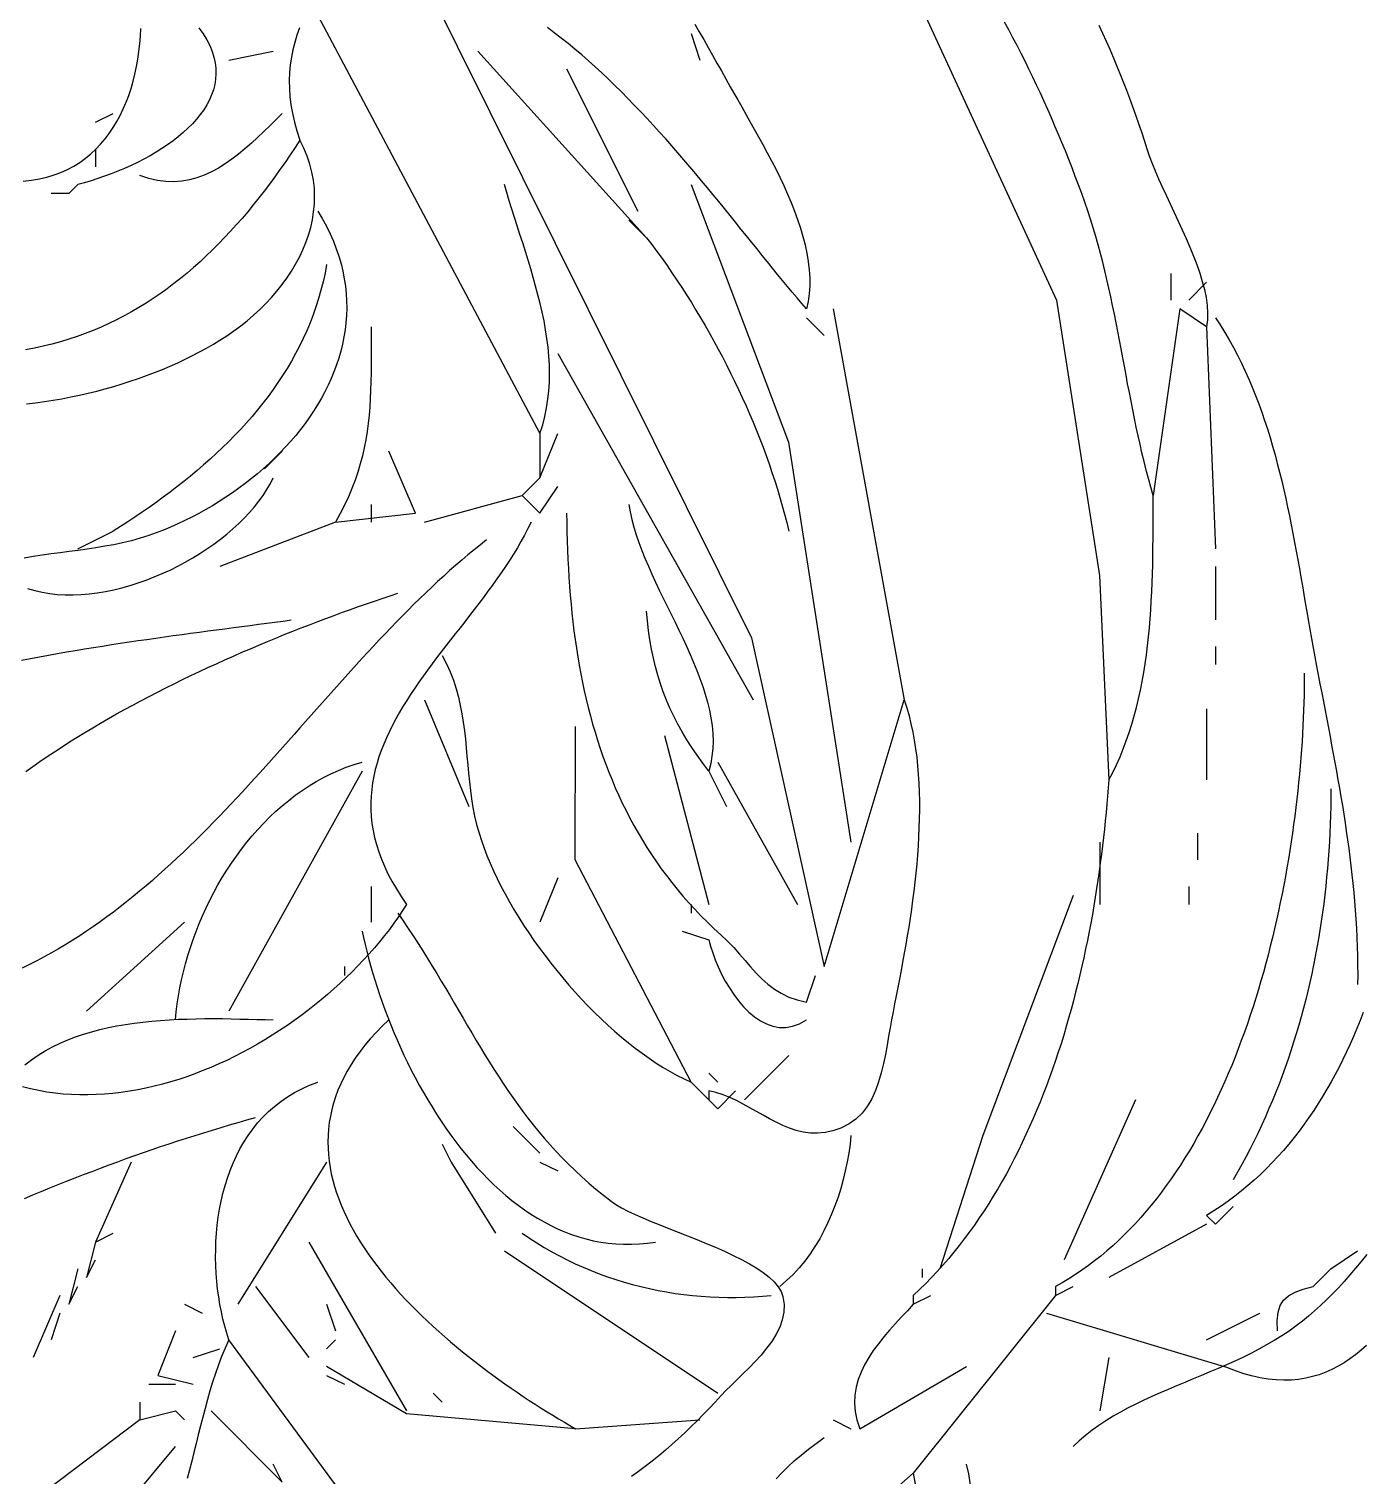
# Model space of a CAD drawing. Header units: millimetres. Extents: x 39 to 722, y 30 to 846.
# Drawn here: x 455 to 605, y 522.1 to 684.8 of the extents above; entities that cross this region are included whole.
import ezdxf

# ---------------------------------------------------------------- set-up
doc = ezdxf.new("R2010")
doc.units = ezdxf.units.MM
doc.layers.add('0_0_0', color=3, linetype='Continuous')

msp = doc.modelspace()

# ---------------------------------------------------------------- linework, layer by layer
at = {"layer": '0_0_0'}
for points in [[(542.52, 715.34), (570.63, 654.34), (575.48, 623.34), (576.52, 600.34), (576.97, 601.19), (577.4, 602.05), (577.79, 602.93), (578.16, 603.83), (578.5, 604.74), (578.82, 605.66), (579.12, 606.6), (579.39, 607.54), (579.65, 608.5), (579.88, 609.47), (580.09, 610.45), (580.28, 611.43), (580.46, 612.42), (580.61, 613.42), (580.76, 614.43), (580.88, 615.43), (580.99, 616.45), (581.09, 617.46), (581.18, 618.48), (581.25, 619.49), (581.31, 620.51), (581.36, 621.52), (581.41, 622.53), (581.44, 623.54), (581.47, 624.55), (581.49, 625.55), (581.5, 626.55), (581.51, 627.53), (581.52, 628.52), (581.52, 629.49), (581.52, 630.45), (581.52, 631.4), (581.52, 632.34)], [(499.52, 690.34), (536.32, 616.34), (544.52, 579.34), (553.52, 609.34), (553.8, 608.46), (554.05, 607.57), (554.27, 606.66), (554.46, 605.73), (554.63, 604.8), (554.78, 603.85), (554.91, 602.89), (555.01, 601.93), (555.09, 600.95), (555.15, 599.97), (555.19, 598.98), (555.21, 597.98), (555.22, 596.98), (555.2, 595.97), (555.17, 594.95), (555.13, 593.94), (555.07, 592.92), (554.99, 591.9), (554.91, 590.88), (554.81, 589.86), (554.7, 588.84), (554.58, 587.83), (554.45, 586.81), (554.31, 585.8), (554.16, 584.79), (554.01, 583.79), (553.85, 582.8), (553.68, 581.81), (553.51, 580.83), (553.33, 579.85), (553.16, 578.89), (552.98, 577.93), (552.8, 576.99), (552.61, 576.06), (552.43, 575.14), (552.25, 574.24), (552.08, 573.34), (551.91, 572.45), (551.75, 571.5), (551.58, 570.5), (551.39, 569.46), (551.17, 568.42), (550.92, 567.38), (550.62, 566.36), (550.27, 565.38), (549.85, 564.45), (549.35, 563.6), (548.76, 562.83), (548.08, 562.17), (547.3, 561.63), (546.37, 561.17), (545.48, 560.85), (544.61, 560.66), (543.77, 560.58), (542.95, 560.6), (542.15, 560.7), (541.37, 560.89), (540.6, 561.15), (539.85, 561.46), (539.1, 561.82), (538.36, 562.21), (537.62, 562.62), (536.88, 563.04), (536.15, 563.46), (535.4, 563.87), (534.65, 564.26), (533.89, 564.61), (533.12, 564.92), (532.33, 565.16), (531.52, 565.34), (531.52, 564.34), (532.52, 563.34), (534.52, 565.34)], [(487.52, 686.34), (512.52, 639.34), (512.83, 640.29), (513.08, 641.25), (513.27, 642.21), (513.42, 643.17), (513.53, 644.14), (513.59, 645.11), (513.6, 646.09), (513.58, 647.06), (513.52, 648.04), (513.43, 649.03), (513.31, 650.01), (513.16, 651), (512.98, 651.98), (512.77, 652.96), (512.55, 653.95), (512.3, 654.93), (512.04, 655.91), (511.77, 656.89), (511.48, 657.86), (511.19, 658.84), (510.89, 659.8), (510.58, 660.77), (510.27, 661.73), (509.96, 662.68), (509.66, 663.63), (509.36, 664.57), (509.07, 665.5), (508.79, 666.43), (508.52, 667.34)], [(529.94, 685.39), (530.44, 684.52), (530.95, 683.65), (531.45, 682.77), (531.95, 681.89), (532.44, 681.01), (532.94, 680.13), (533.43, 679.24), (533.93, 678.34), (534.34, 677.61), (534.77, 676.85), (535.22, 676.07), (535.68, 675.26), (536.15, 674.43), (536.63, 673.58), (537.12, 672.71), (537.61, 671.83), (538.09, 670.92), (538.57, 670.01), (539.05, 669.09), (539.51, 668.15), (539.95, 667.21), (540.38, 666.26), (540.78, 665.31), (541.16, 664.35), (541.51, 663.4), (541.83, 662.44), (542.11, 661.49), (542.36, 660.54), (542.56, 659.6), (542.72, 658.67), (542.83, 657.75), (542.88, 656.84), (542.88, 655.94), (542.83, 655.06), (542.71, 654.19), (542.52, 653.34), (542, 653.95), (541.46, 654.58), (540.92, 655.22), (540.38, 655.88), (539.82, 656.55), (539.26, 657.23), (538.69, 657.93), (538.12, 658.64), (537.54, 659.36), (536.95, 660.09), (536.35, 660.83), (535.75, 661.58), (535.14, 662.33), (534.53, 663.09), (533.91, 663.86), (533.28, 664.63), (532.65, 665.41), (532.01, 666.19), (531.36, 666.98), (530.71, 667.76), (530.05, 668.55), (529.38, 669.33), (528.71, 670.12), (528.04, 670.9), (527.36, 671.69), (526.67, 672.47), (525.97, 673.24), (525.28, 674.01), (524.57, 674.77), (523.86, 675.53), (523.14, 676.28), (522.42, 677.02), (521.7, 677.76), (520.96, 678.48), (520.23, 679.19), (519.48, 679.89), (518.74, 680.58), (517.98, 681.26), (517.22, 681.92), (516.46, 682.57), (515.69, 683.2), (514.92, 683.81), (514.14, 684.41), (513.36, 684.99)], [(575.41, 685.27), (575.82, 684.37), (576.23, 683.47), (576.63, 682.57), (577.02, 681.66), (577.4, 680.74), (577.78, 679.82), (578.14, 678.9), (578.51, 677.97), (578.86, 677.04), (579.2, 676.1), (579.54, 675.16), (579.87, 674.21), (580.19, 673.26), (580.5, 672.31), (580.81, 671.34), (581.07, 670.55), (581.39, 669.72), (581.74, 668.86), (582.13, 667.97), (582.54, 667.06), (582.97, 666.12), (583.42, 665.17), (583.88, 664.2), (584.34, 663.22), (584.79, 662.24), (585.23, 661.25), (585.66, 660.27), (586.06, 659.29), (586.43, 658.32), (586.76, 657.37), (587.05, 656.43), (587.29, 655.51), (587.48, 654.61), (587.6, 653.74), (587.65, 652.91), (587.63, 652.11), (587.52, 651.34), (584.52, 653.34), (581.52, 632.34), (581.25, 633.3), (580.99, 634.25), (580.73, 635.21), (580.49, 636.18), (580.26, 637.14), (580.04, 638.11), (579.82, 639.07), (579.62, 640.05), (579.42, 641.02), (579.22, 641.99), (579.03, 642.97), (578.84, 643.94), (578.65, 644.92), (578.47, 645.9), (578.29, 646.88), (578.11, 647.85), (577.92, 648.83), (577.74, 649.81), (577.55, 650.79), (577.36, 651.77), (577.16, 652.75), (576.96, 653.73), (576.76, 654.7), (576.54, 655.68), (576.32, 656.66), (576.09, 657.63), (575.85, 658.6), (575.6, 659.57), (575.34, 660.54), (575.07, 661.5), (574.78, 662.47), (574.48, 663.43), (574.16, 664.39), (573.83, 665.34), (573.48, 666.32), (573.13, 667.29), (572.76, 668.25), (572.4, 669.21), (572.02, 670.16), (571.64, 671.11), (571.26, 672.05), (570.87, 672.98), (570.47, 673.92), (570.07, 674.84), (569.66, 675.77), (569.25, 676.68), (568.83, 677.6), (568.4, 678.5), (567.97, 679.41), (567.54, 680.31), (567.1, 681.2), (566.65, 682.09), (566.2, 682.97), (565.74, 683.85), (565.28, 684.73), (564.81, 685.6)], [(454.39, 667.7), (455.32, 667.81), (456.2, 667.96), (457.05, 668.16), (457.86, 668.41), (458.63, 668.7), (459.37, 669.04), (460.08, 669.41), (460.75, 669.83), (461.38, 670.29), (461.99, 670.78), (462.55, 671.31), (463.09, 671.87), (463.59, 672.46), (464.06, 673.09), (464.5, 673.74), (464.91, 674.42), (465.29, 675.12), (465.64, 675.84), (465.96, 676.59), (466.25, 677.36), (466.51, 678.15), (466.74, 678.95), (466.94, 679.76), (467.12, 680.6), (467.27, 681.44), (467.39, 682.29), (467.49, 683.15), (467.56, 684.02), (467.6, 684.89)], [(474.13, 684.95), (474.62, 684.28), (475.03, 683.62), (475.37, 682.97), (475.64, 682.32), (475.84, 681.68), (475.98, 681.04), (476.06, 680.42), (476.07, 679.8), (476.03, 679.19), (475.93, 678.59), (475.78, 678), (475.58, 677.42), (475.33, 676.85), (475.03, 676.3), (474.69, 675.75), (474.3, 675.21), (473.88, 674.69), (473.42, 674.17), (472.92, 673.67), (472.39, 673.19), (471.83, 672.72), (471.24, 672.26), (470.63, 671.81), (469.99, 671.38), (469.33, 670.97), (468.65, 670.57), (467.95, 670.19), (467.24, 669.82), (466.51, 669.47), (465.77, 669.14), (465.03, 668.83), (464.28, 668.53), (463.53, 668.26), (462.77, 668), (462.02, 667.76), (461.27, 667.54), (460.52, 667.34), (459.52, 666.34), (458.52, 666.34), (457.52, 666.34)], [(485.45, 684.96), (485.17, 684.14), (484.93, 683.32), (484.72, 682.49), (484.56, 681.65), (484.43, 680.79), (484.35, 679.93), (484.31, 679.05), (484.33, 678.15), (484.39, 677.23), (484.5, 676.3), (484.67, 675.35), (484.9, 674.37), (485.18, 673.37), (485.52, 672.34)], [(529.52, 684.34), (530.52, 681.34)], [(477.52, 681.34), (482.52, 682.34)], [(505.52, 682.34), (524.52, 661.34), (522.52, 663.34)], [(515.52, 680.34), (523.52, 664.34)], [(462.52, 674.34), (464.52, 675.34)], [(483.52, 675.34), (482.84, 674.67), (482.15, 673.98), (481.46, 673.31), (480.76, 672.64), (480.05, 671.98), (479.33, 671.36), (478.6, 670.75), (477.86, 670.19), (477.11, 669.66), (476.34, 669.18), (475.55, 668.76), (474.75, 668.39), (473.93, 668.09), (473.08, 667.86), (472.22, 667.71), (471.33, 667.64), (470.42, 667.67), (469.48, 667.79), (468.52, 668.01), (467.52, 668.34)], [(454.77, 642.67), (455.76, 642.79), (456.76, 642.92), (457.75, 643.07), (458.74, 643.24), (459.73, 643.43), (460.71, 643.64), (461.68, 643.86), (462.65, 644.09), (463.61, 644.35), (464.56, 644.62), (465.5, 644.9), (466.43, 645.2), (467.36, 645.51), (468.27, 645.84), (469.16, 646.18), (470.05, 646.54), (470.91, 646.9), (471.77, 647.28), (472.61, 647.68), (473.43, 648.08), (474.23, 648.5), (475.01, 648.93), (475.78, 649.36), (476.52, 649.81), (477.31, 650.32), (478.09, 650.86), (478.85, 651.42), (479.59, 652.01), (480.3, 652.63), (481, 653.27), (481.67, 653.94), (482.31, 654.63), (482.92, 655.33), (483.5, 656.07), (484.05, 656.81), (484.56, 657.58), (485.03, 658.37), (485.46, 659.17), (485.85, 659.98), (486.19, 660.81), (486.49, 661.65), (486.73, 662.51), (486.93, 663.37), (487.06, 664.25), (487.15, 665.13), (487.17, 666.02), (487.14, 666.91), (487.04, 667.81), (486.87, 668.71), (486.64, 669.62), (486.34, 670.53), (485.97, 671.44), (485.52, 672.34), (484.97, 671.5), (484.41, 670.66), (483.85, 669.83), (483.27, 669.01), (482.69, 668.2), (482.1, 667.39), (481.5, 666.6), (480.89, 665.82), (480.27, 665.05), (479.65, 664.28), (479.01, 663.53), (478.36, 662.8), (477.71, 662.07), (477.04, 661.36), (476.37, 660.66), (475.68, 659.98), (474.98, 659.31), (474.28, 658.65), (473.56, 658.01), (472.83, 657.38), (472.09, 656.78), (471.34, 656.19), (470.58, 655.61), (469.8, 655.05), (469.01, 654.52), (468.21, 654), (467.4, 653.5), (466.58, 653.01), (465.74, 652.55), (464.89, 652.11), (464.03, 651.69), (463.15, 651.29), (462.26, 650.92), (461.36, 650.56), (460.44, 650.23), (459.51, 649.92), (458.56, 649.64), (457.6, 649.38), (456.63, 649.14), (455.64, 648.93), (454.63, 648.74)], [(462.52, 671.34), (462.52, 669.34)], [(529.52, 667.34), (540.5, 638.34), (547.52, 593.34)], [(487.52, 664.34), (488.03, 663.5), (488.49, 662.65), (488.91, 661.8), (489.28, 660.95), (489.61, 660.1), (489.9, 659.26), (490.14, 658.41), (490.34, 657.57), (490.51, 656.73), (490.63, 655.9), (490.72, 655.07), (490.77, 654.24), (490.78, 653.42), (490.75, 652.6), (490.69, 651.79), (490.6, 650.98), (490.47, 650.18), (490.31, 649.38), (490.12, 648.59), (489.89, 647.81), (489.64, 647.03), (489.35, 646.27), (489.04, 645.51), (488.7, 644.76), (488.33, 644.02), (487.93, 643.29), (487.51, 642.56), (487.06, 641.85), (486.59, 641.15), (486.1, 640.46), (485.58, 639.78), (485.04, 639.11), (484.49, 638.46), (483.91, 637.81), (483.31, 637.18), (482.69, 636.57), (482.06, 635.96), (481.41, 635.37), (480.74, 634.8), (480.06, 634.24), (479.36, 633.69), (478.65, 633.16), (477.92, 632.65), (477.19, 632.15), (476.44, 631.67), (475.68, 631.2), (474.92, 630.76), (474.14, 630.33), (473.36, 629.92), (472.56, 629.52), (471.77, 629.15), (470.96, 628.8), (470.15, 628.46), (469.34, 628.15), (468.52, 627.86), (467.54, 627.54), (466.56, 627.26), (465.57, 627.02), (464.57, 626.81), (463.57, 626.63), (462.56, 626.46), (461.56, 626.31), (460.55, 626.17), (459.54, 626.04), (458.53, 625.91), (457.52, 625.78), (456.51, 625.63), (455.5, 625.48), (454.5, 625.31)], [(524.52, 661.34), (525.11, 660.58), (525.69, 659.8), (526.26, 659.01), (526.82, 658.21), (527.38, 657.39), (527.94, 656.57), (528.49, 655.75), (529.02, 654.91), (529.56, 654.06), (530.08, 653.21), (530.6, 652.34), (531.11, 651.47), (531.61, 650.6), (532.1, 649.71), (532.59, 648.82), (533.06, 647.93), (533.53, 647.03), (533.98, 646.12), (534.43, 645.21), (534.86, 644.29), (535.29, 643.37), (535.71, 642.44), (536.11, 641.52), (536.51, 640.58), (536.89, 639.65), (537.26, 638.71), (537.62, 637.77), (537.97, 636.83), (538.3, 635.89), (538.63, 634.95), (538.94, 634), (539.24, 633.06), (539.52, 632.12), (539.79, 631.17), (540.05, 630.23), (540.29, 629.29), (540.52, 628.34)], [(488.52, 658.34), (488.34, 657.36), (488.13, 656.4), (487.88, 655.44), (487.62, 654.5), (487.32, 653.58), (487, 652.67), (486.65, 651.77), (486.28, 650.88), (485.88, 650.01), (485.46, 649.15), (485.02, 648.31), (484.56, 647.47), (484.07, 646.65), (483.56, 645.84), (483.04, 645.05), (482.49, 644.27), (481.93, 643.5), (481.34, 642.74), (480.74, 641.99), (480.13, 641.25), (479.5, 640.53), (478.85, 639.82), (478.18, 639.12), (477.51, 638.43), (476.82, 637.75), (476.12, 637.09), (475.4, 636.43), (474.68, 635.79), (473.94, 635.15), (473.19, 634.53), (472.44, 633.92), (471.67, 633.32), (470.9, 632.72), (470.12, 632.14), (469.34, 631.57), (468.55, 631.01), (467.75, 630.46), (466.95, 629.91), (466.14, 629.38), (465.34, 628.86), (464.52, 628.34)], [(583.52, 657.34), (583.52, 654.34)], [(587.52, 656.34), (585.52, 654.34)], [(545.52, 653.34), (553.52, 609.34)], [(493.52, 651.34), (493.53, 650.26), (493.53, 649.2), (493.53, 648.17), (493.53, 647.15), (493.52, 646.15), (493.5, 645.17), (493.47, 644.2), (493.43, 643.25), (493.37, 642.31), (493.29, 641.37), (493.19, 640.45), (493.07, 639.53), (492.92, 638.62), (492.75, 637.71), (492.54, 636.8), (492.31, 635.89), (492.03, 634.97), (491.72, 634.06), (491.37, 633.13), (490.98, 632.2), (490.54, 631.26), (490.06, 630.31), (489.52, 629.34), (498.52, 630.34), (495.52, 637.34)], [(542.52, 652.34), (544.52, 650.34)], [(587.52, 651.34), (588.52, 626.34)], [(588.52, 652.34), (589.06, 651.53), (589.58, 650.7), (590.08, 649.85), (590.56, 648.99), (591.02, 648.12), (591.46, 647.24), (591.88, 646.35), (592.28, 645.44), (592.67, 644.53), (593.04, 643.61), (593.4, 642.67), (593.74, 641.73), (594.06, 640.78), (594.37, 639.83), (594.67, 638.87), (594.96, 637.9), (595.23, 636.93), (595.49, 635.95), (595.74, 634.97), (595.99, 633.99), (596.22, 633), (596.44, 632.02), (596.65, 631.03), (596.86, 630.04), (597.06, 629.05), (597.25, 628.06), (597.44, 627.07), (597.62, 626.09), (597.8, 625.1), (597.97, 624.12), (598.14, 623.15), (598.31, 622.17), (598.48, 621.21), (598.64, 620.25), (598.8, 619.29), (598.97, 618.34), (599.15, 617.29), (599.34, 616.25), (599.52, 615.21), (599.71, 614.18), (599.9, 613.16), (600.09, 612.15), (600.28, 611.14), (600.48, 610.14), (600.67, 609.15), (600.86, 608.16), (601.05, 607.17), (601.23, 606.19), (601.42, 605.22), (601.6, 604.24), (601.79, 603.27), (601.96, 602.3), (602.14, 601.33), (602.31, 600.37), (602.48, 599.4), (602.65, 598.43), (602.81, 597.47), (602.96, 596.5), (603.11, 595.53), (603.25, 594.56), (603.39, 593.59), (603.53, 592.62), (603.65, 591.64), (603.77, 590.66), (603.88, 589.67), (603.99, 588.68), (604.08, 587.69), (604.17, 586.69), (604.25, 585.68), (604.32, 584.67), (604.38, 583.65), (604.43, 582.62), (604.47, 581.58), (604.5, 580.54), (604.52, 579.48), (604.53, 578.42), (604.52, 577.34)], [(514.52, 648.34), (536.52, 609.34)], [(512.52, 639.34), (512.52, 634.34), (514.52, 639.34)], [(483.52, 637.34), (481.52, 635.34)], [(454.87, 621.87), (455.68, 621.64), (456.51, 621.45), (457.36, 621.32), (458.22, 621.22), (459.1, 621.18), (459.99, 621.17), (460.89, 621.21), (461.8, 621.28), (462.72, 621.4), (463.64, 621.55), (464.56, 621.74), (465.48, 621.96), (466.4, 622.22), (467.32, 622.51), (468.23, 622.83), (469.13, 623.18), (470.02, 623.55), (470.9, 623.96), (471.77, 624.39), (472.62, 624.84), (473.46, 625.32), (474.27, 625.82), (475.06, 626.34), (475.83, 626.88), (476.58, 627.43), (477.3, 628.01), (477.98, 628.59), (478.64, 629.2), (479.26, 629.81), (479.85, 630.43), (480.4, 631.07), (480.91, 631.71), (481.38, 632.36), (481.81, 633.02), (482.19, 633.68), (482.52, 634.34)], [(512.52, 634.34), (510.52, 632.34), (512.52, 630.34), (514.52, 633.34)], [(499.52, 629.34), (510.52, 632.34)], [(493.52, 631.34), (493.52, 629.34)], [(515.52, 630.34), (515.54, 629.3), (515.56, 628.26), (515.58, 627.23), (515.62, 626.2), (515.66, 625.17), (515.72, 624.15), (515.78, 623.14), (515.85, 622.12), (515.93, 621.12), (516.02, 620.11), (516.12, 619.12), (516.23, 618.12), (516.35, 617.13), (516.48, 616.15), (516.63, 615.17), (516.78, 614.2), (516.95, 613.24), (517.12, 612.28), (517.31, 611.32), (517.51, 610.37), (517.73, 609.43), (517.96, 608.49), (518.2, 607.56), (518.45, 606.63), (518.72, 605.71), (519, 604.8), (519.3, 603.89), (519.61, 602.99), (519.93, 602.1), (520.27, 601.22), (520.63, 600.34), (521, 599.46), (521.39, 598.6), (521.79, 597.74), (522.21, 596.89), (522.64, 596.05), (523.1, 595.21), (523.57, 594.38), (524.05, 593.56), (524.56, 592.75), (525.08, 591.94), (525.62, 591.14), (526.18, 590.35), (526.76, 589.57), (527.36, 588.8), (527.98, 588.04), (528.61, 587.28), (529.27, 586.53), (529.95, 585.79), (530.64, 585.06), (531.36, 584.34), (532.1, 583.63), (532.86, 582.93), (533.61, 582.2), (534.32, 581.47), (534.98, 580.73), (535.61, 580.01), (536.23, 579.3), (536.86, 578.61), (537.5, 577.96), (538.18, 577.36), (538.9, 576.81), (539.68, 576.33), (540.53, 575.91), (541.48, 575.58), (542.52, 575.34), (543.52, 578.34)], [(522.52, 631.34), (522.67, 630.5), (522.86, 629.65), (523.09, 628.79), (523.36, 627.92), (523.66, 627.05), (523.98, 626.17), (524.34, 625.29), (524.72, 624.4), (525.11, 623.51), (525.53, 622.61), (525.95, 621.71), (526.39, 620.81), (526.83, 619.91), (527.28, 619), (527.72, 618.1), (528.16, 617.19), (528.59, 616.28), (529.01, 615.38), (529.42, 614.47), (529.81, 613.57), (530.18, 612.67), (530.52, 611.77), (530.84, 610.87), (531.13, 609.98), (531.38, 609.09), (531.59, 608.2), (531.76, 607.32), (531.89, 606.45), (531.97, 605.58), (532, 604.72), (531.97, 603.86), (531.88, 603.02), (531.74, 602.18), (531.52, 601.34), (530.85, 602.23), (530.21, 603.11), (529.61, 603.99), (529.04, 604.87), (528.52, 605.75), (528.03, 606.63), (527.57, 607.52), (527.15, 608.42), (526.76, 609.32), (526.4, 610.24), (526.08, 611.17), (525.79, 612.12), (525.52, 613.08), (525.29, 614.06), (525.08, 615.07), (524.9, 616.1), (524.75, 617.15), (524.63, 618.23), (524.52, 619.34)], [(511.52, 629.34), (511.17, 628.62), (510.79, 627.89), (510.39, 627.18), (509.98, 626.46), (509.55, 625.75), (509.1, 625.05), (508.64, 624.34), (508.16, 623.64), (507.68, 622.95), (507.18, 622.26), (506.67, 621.57), (506.16, 620.88), (505.64, 620.19), (505.12, 619.51), (504.59, 618.83), (504.06, 618.14), (503.53, 617.46), (502.99, 616.78), (502.46, 616.1), (501.94, 615.43), (501.41, 614.75), (500.89, 614.07), (500.38, 613.39), (499.88, 612.71), (499.39, 612.03), (498.9, 611.34), (498.43, 610.66), (497.97, 609.97), (497.53, 609.28), (497.1, 608.59), (496.69, 607.9), (496.3, 607.2), (495.93, 606.5), (495.58, 605.8), (495.25, 605.09), (494.94, 604.38), (494.66, 603.67), (494.41, 602.95), (494.19, 602.22), (493.99, 601.5), (493.82, 600.76), (493.69, 600.02), (493.59, 599.28), (493.52, 598.52), (493.49, 597.77), (493.5, 597), (493.54, 596.23), (493.62, 595.45), (493.75, 594.66), (493.91, 593.87), (494.12, 593.07), (494.38, 592.26), (494.68, 591.44), (495.03, 590.62), (495.42, 589.78), (495.87, 588.94), (496.37, 588.08), (496.92, 587.22), (497.52, 586.34), (497.07, 585.64), (496.59, 584.93), (496.09, 584.23), (495.58, 583.53), (495.04, 582.83), (494.48, 582.14), (493.9, 581.45), (493.3, 580.77), (492.68, 580.09), (492.05, 579.43), (491.39, 578.76), (490.72, 578.11), (490.04, 577.47), (489.34, 576.83), (488.62, 576.2), (487.89, 575.59), (487.14, 574.98), (486.39, 574.39), (485.61, 573.81), (484.83, 573.24), (484.03, 572.68), (483.22, 572.14), (482.4, 571.62), (481.57, 571.1), (480.73, 570.61), (479.88, 570.13), (479.02, 569.67), (478.15, 569.22), (477.28, 568.79), (476.39, 568.39), (475.5, 568), (474.61, 567.63), (473.7, 567.28), (472.79, 566.95), (471.88, 566.65), (470.97, 566.37), (470.04, 566.11), (469.12, 565.87), (468.19, 565.66), (467.26, 565.47), (466.33, 565.31), (465.4, 565.17), (464.47, 565.07), (463.54, 564.98), (462.6, 564.93), (461.67, 564.9), (460.74, 564.91), (459.81, 564.94), (458.89, 565), (457.97, 565.1), (457.05, 565.22), (456.13, 565.38), (455.22, 565.57), (454.32, 565.8)], [(460.52, 626.34), (464.52, 628.34)], [(489.52, 629.34), (476.52, 624.34)], [(506.52, 627.34), (505.82, 626.79), (505.12, 626.23), (504.42, 625.66), (503.73, 625.08), (503.05, 624.49), (502.36, 623.89), (501.69, 623.28), (501.01, 622.66), (500.34, 622.04), (499.67, 621.4), (499.01, 620.76), (498.35, 620.12), (497.69, 619.46), (497.04, 618.8), (496.38, 618.13), (495.73, 617.46), (495.09, 616.78), (494.44, 616.1), (493.8, 615.41), (493.15, 614.72), (492.51, 614.03), (491.87, 613.33), (491.24, 612.62), (490.6, 611.91), (489.96, 611.21), (489.33, 610.49), (488.69, 609.78), (488.05, 609.06), (487.42, 608.35), (486.78, 607.63), (486.15, 606.91), (485.51, 606.19), (484.87, 605.47), (484.24, 604.75), (483.6, 604.03), (482.96, 603.31), (482.32, 602.6), (481.67, 601.88), (481.03, 601.17), (480.38, 600.46), (479.73, 599.75), (479.08, 599.04), (478.43, 598.34), (477.77, 597.64), (477.11, 596.95), (476.45, 596.26), (475.78, 595.57), (475.11, 594.89), (474.44, 594.21), (473.76, 593.54), (473.08, 592.88), (472.4, 592.22), (471.71, 591.57), (471.02, 590.92), (470.32, 590.29), (469.62, 589.66), (468.91, 589.03), (468.2, 588.42), (467.48, 587.81), (466.75, 587.22), (466.02, 586.63), (465.29, 586.05), (464.55, 585.48), (463.8, 584.92), (463.04, 584.38), (462.28, 583.84), (461.51, 583.32), (460.74, 582.8), (459.96, 582.3), (459.17, 581.81), (458.37, 581.33), (457.57, 580.87), (456.75, 580.42), (455.93, 579.98), (455.1, 579.56), (454.27, 579.15)], [(588.52, 624.34), (588.52, 618.34)], [(454.67, 601.28), (455.46, 601.84), (456.27, 602.41), (457.08, 602.97), (457.91, 603.52), (458.75, 604.07), (459.6, 604.61), (460.46, 605.15), (461.33, 605.68), (462.2, 606.21), (463.09, 606.73), (463.98, 607.25), (464.89, 607.76), (465.79, 608.26), (466.71, 608.76), (467.63, 609.25), (468.56, 609.74), (469.49, 610.22), (470.43, 610.7), (471.37, 611.17), (472.31, 611.63), (473.26, 612.09), (474.21, 612.54), (475.16, 612.99), (476.12, 613.42), (477.07, 613.86), (478.03, 614.28), (478.99, 614.7), (479.94, 615.11), (480.9, 615.52), (481.85, 615.92), (482.8, 616.31), (483.75, 616.7), (484.7, 617.07), (485.64, 617.45), (486.58, 617.81), (487.52, 618.17), (488.45, 618.52), (489.37, 618.86), (490.29, 619.2), (491.21, 619.53), (492.11, 619.85), (493.01, 620.16), (493.9, 620.47), (494.78, 620.77), (495.66, 621.06), (496.52, 621.34)], [(454.2, 613.82), (455.21, 614.02), (456.22, 614.21), (457.23, 614.39), (458.25, 614.57), (459.26, 614.75), (460.27, 614.92), (461.28, 615.09), (462.29, 615.25), (463.3, 615.41), (464.3, 615.57), (465.3, 615.72), (466.3, 615.87), (467.3, 616.02), (468.3, 616.16), (469.29, 616.3), (470.28, 616.44), (471.26, 616.58), (472.25, 616.71), (473.22, 616.85), (474.2, 616.98), (475.16, 617.11), (476.13, 617.24), (477.08, 617.36), (478.04, 617.49), (478.98, 617.61), (479.92, 617.73), (480.86, 617.86), (481.78, 617.98), (482.7, 618.1), (483.62, 618.22), (484.52, 618.34)], [(588.52, 615.34), (588.52, 613.34)], [(501.52, 614.34), (502, 613.42), (502.42, 612.49), (502.78, 611.55), (503.08, 610.61), (503.34, 609.67), (503.56, 608.73), (503.74, 607.78), (503.89, 606.83), (504.02, 605.88), (504.13, 604.92), (504.22, 603.97), (504.31, 603.01), (504.39, 602.05), (504.48, 601.09), (504.58, 600.13), (504.69, 599.17), (504.82, 598.2), (504.98, 597.24), (505.17, 596.27), (505.4, 595.31), (505.67, 594.34), (505.94, 593.52), (506.23, 592.68), (506.56, 591.83), (506.91, 590.98), (507.3, 590.12), (507.71, 589.25), (508.14, 588.38), (508.61, 587.51), (509.09, 586.63), (509.6, 585.76), (510.13, 584.88), (510.69, 584.01), (511.26, 583.14), (511.85, 582.27), (512.47, 581.42), (513.1, 580.57), (513.74, 579.72), (514.41, 578.89), (515.08, 578.07), (515.77, 577.26), (516.48, 576.47), (517.19, 575.69), (517.92, 574.93), (518.66, 574.18), (519.41, 573.46), (520.16, 572.75), (520.92, 572.07), (521.69, 571.41), (522.47, 570.77), (523.25, 570.16), (524.03, 569.58), (524.81, 569.02), (525.6, 568.49), (526.39, 568), (527.17, 567.53), (527.96, 567.1), (528.74, 566.71), (529.52, 566.34), (516.5, 591.34), (516.52, 606.34)], [(598.52, 612.34), (598.52, 611.53), (598.51, 610.71), (598.5, 609.87), (598.47, 609.03), (598.45, 608.17), (598.41, 607.3), (598.37, 606.43), (598.32, 605.54), (598.27, 604.65), (598.2, 603.75), (598.13, 602.84), (598.06, 601.92), (597.98, 600.99), (597.89, 600.06), (597.79, 599.12), (597.68, 598.18), (597.57, 597.23), (597.45, 596.28), (597.32, 595.32), (597.19, 594.35), (597.05, 593.39), (596.9, 592.41), (596.74, 591.44), (596.57, 590.46), (596.4, 589.49), (596.21, 588.5), (596.02, 587.52), (595.82, 586.54), (595.62, 585.56), (595.4, 584.57), (595.18, 583.59), (594.94, 582.61), (594.7, 581.62), (594.45, 580.64), (594.19, 579.67), (593.92, 578.69), (593.64, 577.72), (593.36, 576.75), (593.06, 575.78), (592.76, 574.82), (592.44, 573.86), (592.12, 572.9), (591.79, 571.95), (591.44, 571.01), (591.09, 570.07), (590.73, 569.14), (590.36, 568.22), (589.97, 567.3), (589.58, 566.39), (589.18, 565.49), (588.77, 564.6), (588.35, 563.72), (587.91, 562.84), (587.47, 561.98), (587.02, 561.12), (586.55, 560.28), (586.08, 559.44), (585.59, 558.62), (585.1, 557.81), (584.59, 557.01), (584.07, 556.23), (583.54, 555.45), (583, 554.69), (582.45, 553.95), (581.89, 553.22), (581.31, 552.5), (580.73, 551.8), (580.13, 551.11), (579.52, 550.44), (578.9, 549.78), (578.27, 549.15), (577.63, 548.53), (576.97, 547.92), (576.31, 547.34), (575.63, 546.77), (574.93, 546.22), (574.23, 545.69), (573.51, 545.18), (572.79, 544.69), (572.04, 544.22), (571.29, 543.77), (570.52, 543.34), (570.52, 542.34), (572.52, 543.34)], [(499.52, 609.34), (504.52, 597.34)], [(587.52, 608.34), (587.52, 600.34)], [(526.52, 605.34), (531.52, 586.34)], [(471.52, 573.34), (471.61, 574.23), (471.72, 575.13), (471.86, 576.03), (472.02, 576.93), (472.2, 577.84), (472.41, 578.75), (472.65, 579.66), (472.91, 580.57), (473.19, 581.47), (473.5, 582.38), (473.83, 583.27), (474.19, 584.17), (474.56, 585.06), (474.96, 585.94), (475.38, 586.81), (475.83, 587.67), (476.29, 588.52), (476.78, 589.36), (477.29, 590.18), (477.82, 590.99), (478.37, 591.78), (478.95, 592.56), (479.54, 593.32), (480.15, 594.06), (480.79, 594.78), (481.44, 595.48), (482.11, 596.15), (482.8, 596.81), (483.52, 597.43), (484.25, 598.03), (484.99, 598.61), (485.76, 599.15), (486.54, 599.67), (487.35, 600.15), (488.17, 600.6), (489.01, 601.02), (489.86, 601.41), (490.73, 601.76), (491.62, 602.07), (492.52, 602.34)], [(532.52, 602.34), (541.52, 586.34)], [(492.52, 601.34), (477.52, 574.34)], [(531.52, 601.34), (533.52, 597.34)], [(576.52, 600.34), (576.46, 599.44), (576.38, 598.52), (576.31, 597.6), (576.22, 596.67), (576.13, 595.74), (576.03, 594.8), (575.93, 593.86), (575.82, 592.91), (575.7, 591.96), (575.57, 591), (575.44, 590.05), (575.3, 589.08), (575.16, 588.12), (575, 587.15), (574.84, 586.18), (574.68, 585.21), (574.5, 584.24), (574.31, 583.27), (574.12, 582.29), (573.92, 581.32), (573.71, 580.34), (573.5, 579.37), (573.27, 578.4), (573.04, 577.42), (572.79, 576.45), (572.54, 575.48), (572.28, 574.51), (572.01, 573.54), (571.73, 572.58), (571.45, 571.62), (571.15, 570.66), (570.84, 569.71), (570.52, 568.76), (570.2, 567.81), (569.86, 566.87), (569.51, 565.93), (569.16, 565), (568.79, 564.07), (568.41, 563.15), (568.02, 562.24), (567.62, 561.33), (567.21, 560.43), (566.79, 559.53), (566.36, 558.65), (565.92, 557.77), (565.46, 556.9), (565, 556.03), (564.52, 555.18), (564.03, 554.34), (563.53, 553.5), (563.02, 552.68), (562.49, 551.86), (561.96, 551.06), (561.41, 550.26), (560.85, 549.48), (560.27, 548.71), (559.69, 547.95), (559.09, 547.21), (558.48, 546.47), (557.85, 545.75), (557.21, 545.04), (556.56, 544.35), (555.89, 543.66), (555.22, 543), (554.52, 542.34), (554.52, 541.34), (556.52, 542.34)], [(601.52, 599.34), (601.52, 598.35), (601.5, 597.35), (601.48, 596.36), (601.45, 595.36), (601.4, 594.37), (601.35, 593.37), (601.29, 592.37), (601.22, 591.38), (601.14, 590.38), (601.04, 589.39), (600.94, 588.39), (600.83, 587.4), (600.71, 586.41), (600.58, 585.42), (600.43, 584.43), (600.28, 583.44), (600.12, 582.46), (599.94, 581.47), (599.76, 580.49), (599.57, 579.51), (599.36, 578.53), (599.14, 577.56), (598.92, 576.59), (598.68, 575.62), (598.43, 574.65), (598.17, 573.69), (597.9, 572.73), (597.62, 571.78), (597.32, 570.82), (597.02, 569.87), (596.7, 568.93), (596.37, 567.99), (596.03, 567.05), (595.68, 566.12), (595.32, 565.2), (594.94, 564.27), (594.55, 563.36), (594.16, 562.44), (593.74, 561.54), (593.32, 560.63), (592.89, 559.74), (592.44, 558.85), (591.98, 557.96), (591.51, 557.08), (591.02, 556.21), (590.52, 555.34)], [(586.52, 594.34), (586.52, 591.34)], [(575.52, 593.34), (575.52, 586.34)], [(514.52, 589.34), (512.52, 584.34)], [(493.52, 588.34), (493.52, 584.34)], [(585.52, 588.34), (585.52, 586.34)], [(529.52, 586.34), (529.52, 585.34)], [(572.52, 587.34), (562.37, 560.34), (557.52, 545.34)], [(461.52, 574.34), (472.52, 584.34)], [(496.52, 585.34), (497.12, 584.49), (497.69, 583.64), (498.26, 582.79), (498.81, 581.94), (499.35, 581.1), (499.88, 580.25), (500.4, 579.4), (500.91, 578.56), (501.42, 577.71), (501.92, 576.87), (502.41, 576.03), (502.9, 575.19), (503.39, 574.35), (503.88, 573.52), (504.37, 572.69), (504.86, 571.87), (505.35, 571.04), (505.84, 570.22), (506.34, 569.41), (506.84, 568.6), (507.35, 567.79), (507.86, 566.99), (508.39, 566.19), (508.92, 565.4), (509.46, 564.61), (510.02, 563.83), (510.59, 563.05), (511.17, 562.28), (511.77, 561.52), (512.38, 560.76), (513.02, 560.01), (513.67, 559.27), (514.34, 558.54), (515.03, 557.81), (515.74, 557.09), (516.47, 556.38), (517.23, 555.67), (518.01, 554.98), (518.82, 554.29), (519.66, 553.61), (520.52, 552.94), (521.07, 552.57), (521.71, 552.2), (522.43, 551.82), (523.24, 551.44), (524.11, 551.05), (525.04, 550.66), (526.01, 550.27), (527.03, 549.86), (528.07, 549.45), (529.12, 549.04), (530.18, 548.62), (531.24, 548.18), (532.28, 547.75), (533.29, 547.3), (534.28, 546.84), (535.21, 546.37), (536.1, 545.89), (536.91, 545.4), (537.65, 544.9), (538.31, 544.39), (538.86, 543.86), (539.31, 543.32), (539.65, 542.77), (539.86, 542.2), (539.99, 541.32), (539.96, 540.46), (539.79, 539.61), (539.5, 538.78), (539.09, 537.96), (538.6, 537.17), (538.03, 536.39), (537.4, 535.63), (536.74, 534.9), (536.06, 534.19), (535.36, 533.51), (534.69, 532.85), (534.04, 532.22), (533.43, 531.63), (532.9, 531.06), (532.24, 530.34), (531.57, 529.63), (530.89, 528.93), (530.21, 528.24), (529.51, 527.55), (528.81, 526.87), (528.09, 526.21), (527.37, 525.56), (526.64, 524.92), (525.9, 524.3), (525.14, 523.69), (524.38, 523.1), (523.6, 522.52), (522.82, 521.97)], [(492.52, 583.34), (492.68, 582.6), (492.85, 581.83), (493.03, 581.06), (493.23, 580.27), (493.45, 579.47), (493.68, 578.66), (493.93, 577.84), (494.19, 577.01), (494.47, 576.18), (494.76, 575.34), (495.07, 574.5), (495.39, 573.65), (495.73, 572.8), (496.08, 571.94), (496.44, 571.09), (496.82, 570.24), (497.22, 569.38), (497.63, 568.53), (498.05, 567.69), (498.49, 566.84), (498.94, 566.01), (499.41, 565.17), (499.89, 564.35), (500.38, 563.54), (500.89, 562.73), (501.41, 561.94), (501.94, 561.15), (502.49, 560.38), (503.05, 559.62), (503.62, 558.88), (504.21, 558.16), (504.81, 557.45), (505.42, 556.75), (506.05, 556.08), (506.69, 555.43), (507.34, 554.79), (508, 554.18), (508.67, 553.59), (509.36, 553.03), (510.06, 552.49), (510.77, 551.98), (511.49, 551.49), (512.23, 551.03), (512.98, 550.6), (513.74, 550.2), (514.51, 549.83), (515.29, 549.5), (516.08, 549.19), (516.88, 548.92), (517.7, 548.69), (518.53, 548.49), (519.36, 548.33), (520.21, 548.21), (521.07, 548.13), (521.94, 548.09), (522.82, 548.09), (523.71, 548.13), (524.61, 548.21), (525.52, 548.34)], [(528.52, 583.34), (531.52, 582.34)], [(531.52, 582.34), (531.71, 581.63), (531.96, 580.88), (532.24, 580.1), (532.58, 579.3), (532.96, 578.5), (533.38, 577.71), (533.84, 576.93), (534.34, 576.18), (534.87, 575.47), (535.44, 574.81), (536.04, 574.21), (536.67, 573.68), (537.32, 573.23), (538.01, 572.88), (538.71, 572.63), (539.44, 572.5), (540.19, 572.5), (540.95, 572.63), (541.73, 572.91), (542.52, 573.34)], [(490.52, 579.34), (490.52, 578.34)], [(454.57, 568.29), (455.31, 568.86), (456.08, 569.38), (456.87, 569.86), (457.69, 570.3), (458.53, 570.71), (459.39, 571.08), (460.27, 571.42), (461.17, 571.73), (462.09, 572.01), (463.02, 572.25), (463.97, 572.47), (464.92, 572.66), (465.89, 572.83), (466.87, 572.98), (467.85, 573.1), (468.84, 573.21), (469.84, 573.29), (470.84, 573.36), (471.84, 573.41), (472.84, 573.44), (473.84, 573.47), (474.83, 573.48), (475.83, 573.48), (476.81, 573.48), (477.79, 573.46), (478.76, 573.44), (479.72, 573.42), (480.67, 573.4), (481.6, 573.37), (482.52, 573.34)], [(495.52, 573.34), (494.78, 572.63), (494.08, 571.92), (493.43, 571.2), (492.83, 570.48), (492.27, 569.76), (491.75, 569.04), (491.28, 568.32), (490.85, 567.59), (490.46, 566.87), (490.11, 566.14), (489.8, 565.42), (489.53, 564.69), (489.3, 563.96), (489.1, 563.24), (488.94, 562.51), (488.82, 561.79), (488.74, 561.06), (488.69, 560.34), (488.67, 559.62), (488.68, 558.89), (488.73, 558.18), (488.81, 557.46), (488.92, 556.74), (489.05, 556.03), (489.22, 555.32), (489.42, 554.61), (489.64, 553.9), (489.89, 553.2), (490.16, 552.49), (490.46, 551.8), (490.79, 551.1), (491.14, 550.41), (491.51, 549.73), (491.9, 549.04), (492.31, 548.37), (492.75, 547.69), (493.2, 547.02), (493.67, 546.36), (494.16, 545.7), (494.67, 545.05), (495.19, 544.4), (495.73, 543.76), (496.28, 543.12), (496.85, 542.49), (497.43, 541.86), (498.03, 541.25), (498.63, 540.63), (499.25, 540.03), (499.88, 539.43), (500.51, 538.84), (501.16, 538.26), (501.81, 537.68), (502.47, 537.12), (503.13, 536.56), (503.8, 536), (504.48, 535.46), (505.16, 534.93), (505.84, 534.4), (506.52, 533.88), (507.21, 533.38), (507.89, 532.88), (508.58, 532.39), (509.27, 531.91), (509.95, 531.44), (510.63, 530.98), (511.31, 530.53), (511.98, 530.1), (512.65, 529.67), (513.32, 529.25), (513.97, 528.85), (514.62, 528.46), (515.27, 528.07), (515.9, 527.7), (516.52, 527.34), (497.52, 529.03), (488.52, 534.34)], [(605.16, 574.16), (604.81, 573.27), (604.44, 572.37), (604.07, 571.49), (603.68, 570.61), (603.27, 569.74), (602.86, 568.88), (602.43, 568.03), (601.99, 567.19), (601.54, 566.36), (601.07, 565.53), (600.59, 564.72), (600.09, 563.92), (599.58, 563.13), (599.05, 562.35), (598.51, 561.59), (597.95, 560.83), (597.38, 560.1), (596.79, 559.37), (596.18, 558.66), (595.56, 557.96), (594.92, 557.28), (594.26, 556.61), (593.59, 555.95), (592.9, 555.32), (592.19, 554.7), (591.46, 554.09), (590.71, 553.51), (589.94, 552.94), (589.16, 552.39), (588.35, 551.86), (587.52, 551.34), (588.52, 550.34), (590.52, 552.34)], [(540.52, 569.34), (535.52, 564.34)], [(477.52, 537.34), (477.28, 538.1), (477.06, 538.87), (476.86, 539.67), (476.68, 540.49), (476.52, 541.32), (476.38, 542.17), (476.26, 543.04), (476.17, 543.92), (476.1, 544.8), (476.05, 545.7), (476.03, 546.6), (476.04, 547.51), (476.07, 548.42), (476.13, 549.33), (476.21, 550.23), (476.33, 551.14), (476.47, 552.04), (476.65, 552.93), (476.86, 553.82), (477.09, 554.69), (477.36, 555.55), (477.66, 556.39), (478, 557.22), (478.37, 558.03), (478.77, 558.82), (479.21, 559.59), (479.69, 560.33), (480.2, 561.05), (480.75, 561.74), (481.34, 562.4), (481.97, 563.02), (482.64, 563.61), (483.35, 564.17), (484.1, 564.69), (484.89, 565.17), (485.72, 565.6), (486.6, 566), (487.52, 566.34)], [(529.52, 566.34), (531.52, 564.34)], [(531.52, 567.34), (532.52, 566.34)], [(579.52, 564.34), (571.52, 546.34)], [(454.52, 553.25), (455.47, 553.65), (456.41, 554.04), (457.36, 554.43), (458.31, 554.81), (459.26, 555.19), (460.22, 555.57), (461.17, 555.94), (462.13, 556.3), (463.09, 556.67), (464.05, 557.03), (465.01, 557.38), (465.98, 557.73), (466.94, 558.07), (467.91, 558.41), (468.88, 558.75), (469.84, 559.08), (470.81, 559.4), (471.78, 559.72), (472.75, 560.03), (473.72, 560.34), (474.69, 560.65), (475.67, 560.94), (476.64, 561.24), (477.61, 561.52), (478.58, 561.8), (479.55, 562.08), (480.52, 562.34)], [(509.52, 561.34), (512.52, 558.34)], [(547.52, 560.34), (547.41, 559.35), (547.27, 558.36), (547.09, 557.36), (546.88, 556.36), (546.64, 555.37), (546.37, 554.38), (546.06, 553.4), (545.72, 552.43), (545.34, 551.47), (544.93, 550.54), (544.48, 549.62), (544, 548.72), (543.47, 547.86), (542.91, 547.02), (542.32, 546.21), (541.68, 545.43), (541, 544.7), (540.28, 544), (539.52, 543.34)], [(501.52, 559.34), (502.52, 557.34)], [(466.52, 557.34), (462.52, 548.34), (464.52, 549.34)], [(488.52, 557.34), (478.52, 541.34)], [(502.52, 557.34), (507.52, 549.34)], [(512.52, 557.34), (514.52, 556.34)], [(587.52, 550.34), (576.52, 544.34)], [(510.52, 549.34), (511.34, 548.79), (512.16, 548.25), (513, 547.74), (513.85, 547.25), (514.72, 546.78), (515.59, 546.34), (516.48, 545.91), (517.38, 545.51), (518.28, 545.13), (519.2, 544.77), (520.12, 544.44), (521.05, 544.13), (521.99, 543.84), (522.94, 543.57), (523.89, 543.33), (524.85, 543.1), (525.81, 542.9), (526.78, 542.73), (527.75, 542.57), (528.72, 542.44), (529.7, 542.33), (530.68, 542.24), (531.66, 542.17), (532.64, 542.13), (533.63, 542.11), (534.61, 542.11), (535.59, 542.14), (536.57, 542.18), (537.55, 542.25), (538.52, 542.34)], [(462.52, 548.34), (461.52, 544.34), (462.52, 546.34)], [(486.52, 548.34), (497.52, 529.34)], [(508.52, 547.34), (532.52, 531.34)], [(605.56, 546.95), (604.93, 546.17), (604.3, 545.4), (603.66, 544.65), (603.01, 543.92), (602.36, 543.21), (601.7, 542.52), (601.03, 541.86), (600.36, 541.21), (599.68, 540.6), (599, 540.01), (598.31, 539.44), (597.62, 538.9), (596.82, 538.33), (596, 537.78), (595.15, 537.26), (594.29, 536.76), (593.42, 536.28), (592.52, 535.82), (591.62, 535.37), (590.7, 534.95), (589.77, 534.53), (588.84, 534.12), (587.9, 533.73), (586.96, 533.33), (586.02, 532.94), (585.08, 532.55), (584.14, 532.16), (583.21, 531.77), (582.29, 531.37), (581.37, 530.97), (580.47, 530.55), (579.58, 530.12), (578.71, 529.68), (577.85, 529.22), (577.02, 528.74), (576.2, 528.24), (575.41, 527.72), (574.64, 527.17), (573.91, 526.59), (573.2, 525.98), (572.52, 525.34)], [(601.52, 545.34), (604.52, 547.34)], [(460.52, 545.34), (459.52, 541.34), (460.52, 543.34)], [(555.52, 545.34), (555.52, 544.34)], [(601.52, 545.34), (599.52, 543.34)], [(458.52, 542.34), (455.52, 535.34)], [(480.52, 543.34), (486.52, 535.34)], [(570.52, 542.34), (554.52, 522.34), (556.52, 511.34), (557.24, 512.16), (557.9, 512.96), (558.51, 513.74), (559.07, 514.51), (559.56, 515.28), (559.99, 516.06), (560.34, 516.85), (560.62, 517.66), (560.83, 518.5), (560.95, 519.37), (560.98, 520.29), (560.93, 521.25), (560.78, 522.27), (560.52, 523.34)], [(595.52, 538.34), (595.49, 539.49), (595.58, 540.44), (595.81, 541.2), (596.2, 541.82), (596.75, 542.31), (597.48, 542.71), (598.4, 543.05), (599.52, 543.34)], [(458.52, 540.34), (457.52, 537.34)], [(472.52, 541.34), (474.52, 540.34)], [(488.52, 541.34), (489.52, 538.34)], [(554.52, 541.34), (553.86, 540.62), (553.18, 539.89), (552.51, 539.16), (551.85, 538.42), (551.21, 537.67), (550.6, 536.9), (550.03, 536.13), (549.51, 535.34), (549.04, 534.54), (548.65, 533.72), (548.33, 532.88), (548.09, 532.01), (547.95, 531.13), (547.91, 530.22), (547.99, 529.29), (548.19, 528.33), (548.52, 527.34), (560.52, 534.34)], [(569.52, 540.34), (589.52, 534.34)], [(587.52, 537.34), (593.52, 540.34)], [(471.52, 538.34), (469.52, 533.34), (473.52, 532.34)], [(491.52, 518.34), (477.52, 537.34), (477.1, 536.41), (476.71, 535.46), (476.35, 534.51), (476.01, 533.55), (475.69, 532.57), (475.39, 531.6), (475.11, 530.61), (474.84, 529.63), (474.58, 528.64), (474.33, 527.65), (474.08, 526.66), (473.83, 525.66), (473.59, 524.67), (473.34, 523.69), (473.09, 522.7), (472.82, 521.73)], [(489.52, 537.34), (488.52, 536.34)], [(473.52, 535.34), (476.52, 536.34)], [(605.54, 536.7), (604.93, 536.17), (604.3, 535.67), (603.65, 535.2), (603, 534.77), (602.32, 534.37), (601.63, 534.01), (600.93, 533.7), (600.2, 533.42), (599.45, 533.2), (598.69, 533.02), (597.89, 532.89), (597.08, 532.81), (596.24, 532.79), (595.37, 532.83), (594.47, 532.92), (593.55, 533.07), (592.59, 533.29), (591.6, 533.57), (590.58, 533.92), (589.52, 534.34)], [(576.52, 535.34), (575.52, 529.34)], [(468.52, 532.34), (471.52, 532.34)], [(488.52, 533.34), (490.52, 532.34)], [(500.52, 531.34), (501.52, 530.34)], [(467.52, 530.34), (467.52, 528.34), (471.52, 529.34), (472.52, 528.34)], [(475.52, 529.34), (483.52, 521.34), (482.52, 523.34)], [(467.52, 528.34), (422.52, 494.34), (424.52, 494.34)], [(516.52, 527.34), (530.52, 528.34)], [(545.52, 528.34), (547.52, 527.34)], [(539.11, 521.69), (539.73, 522.37), (540.41, 523.04), (541.14, 523.71), (541.91, 524.37), (542.74, 525.02), (543.61, 525.68), (544.52, 526.34)], [(466.52, 519.34), (471.52, 525.34)], [(554.52, 522.34), (537.52, 507.34)]]:
    msp.add_lwpolyline(points, dxfattribs=at)

doc.saveas('drawing.dxf')
